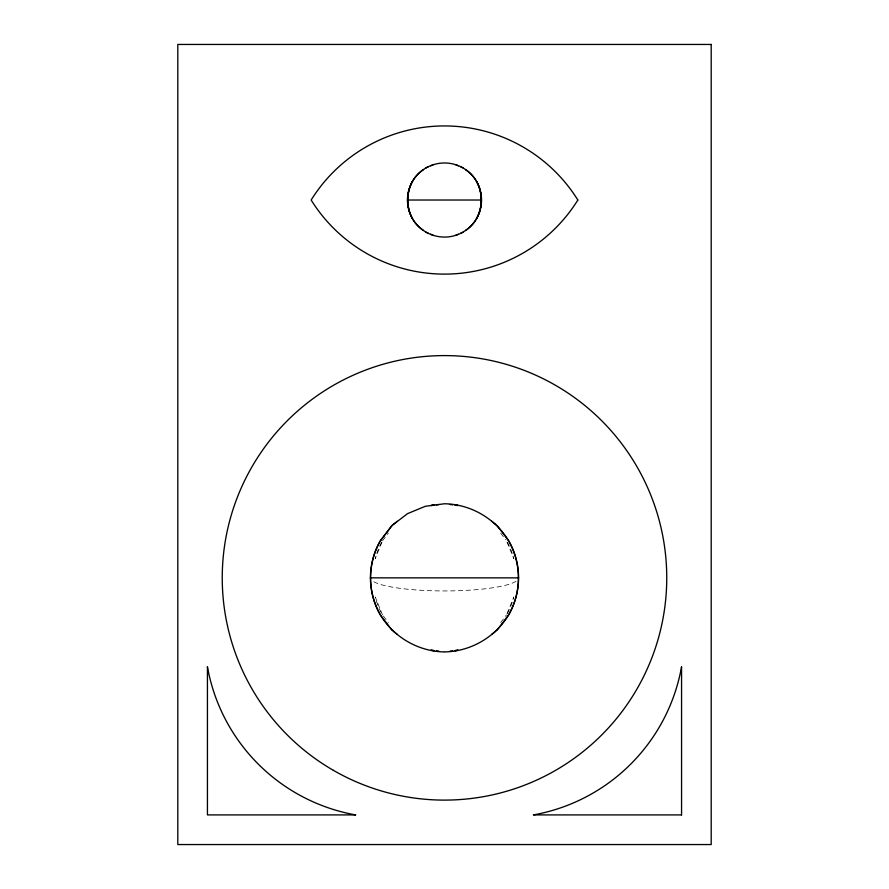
<?xml version="1.0" encoding="UTF-8"?>
<svg xmlns="http://www.w3.org/2000/svg" width="889" height="889" viewBox="0 0 889 889"><rect width="100%" height="100%" fill="white"/><g stroke="black" fill="none" stroke-linecap="round" stroke-linejoin="round"><path stroke-width="0.67" stroke-dasharray="4.45 3.33" d="M381.981 542.09L375.236 558.681A74.087 71.565 90 0 1 381.692 542.001M507.019 613.61L513.809 597.019A74.087 71.565 -90 0 1 507.308 613.699M382.503 540.812L388.293 533.133M500.707 622.567L506.497 614.888M500.707 533.133L505.663 539.712M383.337 615.988L388.293 622.567M507.019 542.09L513.809 558.681A74.087 71.565 90 0 0 506.663 540.812M382.503 614.888L375.236 597.019A74.087 71.565 90 0 0 381.692 613.699M516.064 581.239A74.087 13.091 0 0 1 444.5 590.941A74.087 13.091 0 0 1 372.936 581.239"/><path stroke-width="1.33" d="M423.508 230.418C402.517 217.227 402.517 182.823 423.508 169.632M465.492 169.632C486.483 182.823 486.483 217.227 465.492 230.418M412.34 218.55L412.418 218.55C406.095 207.137 406.095 192.913 412.418 181.5L412.34 181.5M476.66 181.5L476.582 181.5C482.905 192.913 482.905 207.137 476.582 218.55L476.66 218.55M391.938 525.466L380.37 540.812A74.087 74.087 0 0 0 380.336 614.888L391.938 630.234M497.062 630.234L508.63 614.888A74.087 74.087 0 0 0 508.664 540.812L497.062 525.466M393.016 524.621L397.327 521.265M491.673 634.435L495.984 631.079M425.664 167.943L428.176 166.888M430.687 165.832L433.187 164.776M455.813 235.274L458.313 234.218M460.824 233.162L463.336 232.107M431.065 505.574L433.699 505.219M436.332 504.852L438.966 504.496M450.034 651.204L452.668 650.848M455.301 650.481L457.935 650.126M431.309 505.385L434.01 505.03M454.99 650.67L457.691 650.315M407.462 200.025L481.538 200.025A37.038 37.038 0 0 0 425.975 167.943A37.038 37.038 0 0 0 425.975 232.107A37.038 37.038 0 0 0 481.538 200.025M370.413 577.85L518.587 577.85M454.99 505.03L457.691 505.385M431.309 650.315L434.01 650.67M450.034 504.496L452.668 504.852M455.301 505.219L457.935 505.574M431.065 650.126L433.699 650.481M436.332 650.848L438.966 651.204M455.813 164.776L458.313 165.832M460.824 166.888L463.336 167.943M425.664 232.107L428.176 233.162M430.687 234.218L433.187 235.274M491.673 521.265L495.984 524.621M393.016 631.079L397.327 634.435M392.116 525.466L380.336 540.812A74.62 73.976 -90 0 0 380.37 614.888C393.76 637.28 418.43 651.493 444.5 651.937L444.5 651.904C470.592 651.515 495.24 637.257 508.664 614.888A74.62 73.976 90 0 0 508.63 540.812C495.24 518.42 470.57 504.207 444.5 503.763L425.331 506.286L407.462 513.686L392.116 525.466M711.2 44.45L177.8 44.45L177.8 844.55L711.2 844.55L711.2 44.45M355.6 814.913L207.437 814.913L207.437 666.75A183.301 183.301 0 0 0 355.6 814.913M681.563 814.913L533.4 814.913A183.301 183.301 0 0 0 681.563 666.75L681.563 814.913M333.375 770.33A222.25 222.25 0 0 0 666.75 577.85A222.25 222.25 0 0 0 333.375 385.37A222.25 222.25 0 0 0 333.375 770.33M577.85 200.025A157.053 157.053 0 0 0 311.15 200.025A157.053 157.053 0 0 0 577.85 200.025"/></g></svg>
